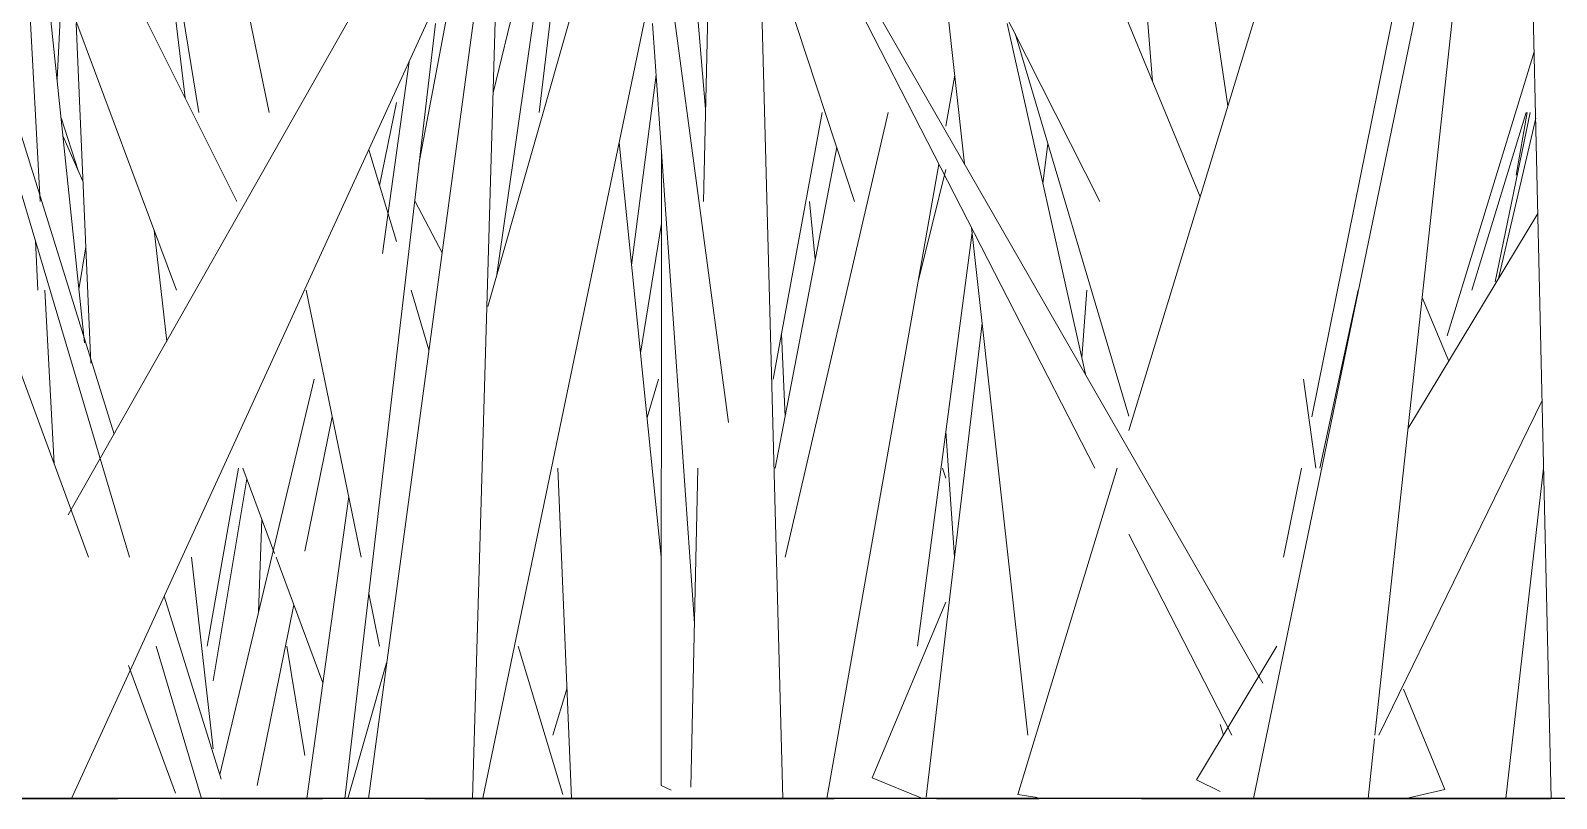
# Model space of a CAD drawing. Header units: millimetres. Extents: x -10020 to 20888, y -4665 to 12339.
# Drawn here: x 1203.7 to 1251.03, y 3048 to 3071.81 of the extents above; entities that cross this region are included whole.
import ezdxf

# ---------------------------------------------------------------- set-up
doc = ezdxf.new("R2010")
doc.units = ezdxf.units.MM
doc.linetypes.add('Grid Line 1_2_', pattern=[22.225, 12.7, -3.175, 3.175, -3.175])
doc.layers.add('G-IMPT', color=8, linetype='Continuous', lineweight=9)

# ---------------------------------------------------------------- blocks, each defined once
blk = doc.blocks.new('Grass Array - 25_dwg-V19-West')
at = {"layer": 'G-IMPT'}
for p, q in [((1237.765, 3059.414), (1254.289, 3113.531)), ((1225.613, 3101.438), (1239.977, 3066.658)), ((1250.866, 3048), (1249.76, 3096.612)), ((1211.102, 3069.275), (1206.076, 3093.57)), ((1249.809, 3091.347), (1243.444, 3059.833)), ((1224.743, 3090.505), (1236.869, 3066.516)), ((1225.968, 3088.081), (1227.035, 3048)), ((1221.819, 3086.7), (1204.867, 3056.794)), ((1241.631, 3048), (1249.06, 3083.922)), ((1217.725, 3048.013), (1225.014, 3083.07)), ((1221.116, 3083.07), (1219.472, 3069.275)), ((1224.576, 3066.516), (1224.93, 3082.665)), ((1240.838, 3069.477), (1238.907, 3082.497)), ((1218.148, 3064.173), (1220.726, 3082.046)), ((1225.253, 3080.587), (1236.715, 3058.239)), ((1237.682, 3080.311), (1238.499, 3070.236)), ((1203.684, 3079.349), (1210.098, 3066.516)), ((1222.478, 3079.365), (1217.885, 3063.253)), ((1218.046, 3069.881), (1220.301, 3079.099)), ((1203.693, 3078.267), (1205.367, 3062.133)), ((1214.176, 3048), (1218.297, 3078.511)), ((1203.993, 3066.516), (1203.401, 3077.552)), ((1248.37, 3077.521), (1245.4, 3049.962)), ((1224.638, 3069.373), (1223.965, 3077.148)), ((1232.669, 3067.681), (1231.654, 3076.833)), ((1208.493, 3069.726), (1207.695, 3076.436)), ((1208.919, 3069.275), (1207.716, 3076.581)), ((1204.969, 3048), (1217.885, 3076.18)), ((1229.258, 3066.516), (1226.406, 3075.172)), ((1229.258, 3066.516), (1226.406, 3075.172)), ((1241.924, 3051.575), (1228.536, 3074.873)), ((1208.225, 3063.757), (1204.108, 3074.793)), ((1208.225, 3063.757), (1204.108, 3074.793)), ((1223.33, 3074.793), (1225.351, 3059.66)), ((1215.745, 3067.669), (1216.971, 3074.186)), ((1204.521, 3070.289), (1204.667, 3073.297)), ((1218.138, 3073.039), (1217.411, 3048)), ((1201.838, 3072.034), (1206.769, 3055.48)), ((1205.113, 3072.034), (1205.566, 3061.497)), ((1216.255, 3072.034), (1213.446, 3048)), ((1224.289, 3053.424), (1222.99, 3072.034)), ((1233.994, 3072.034), (1236.42, 3061.152)), ((1237.765, 3059.85), (1234.24, 3071.718)), ((1237.765, 3059.85), (1234.24, 3071.718)), ((1250.339, 3071.156), (1247.645, 3062.342)), ((1214.613, 3064.9), (1215.437, 3070.839)), ((1214.613, 3064.9), (1215.437, 3070.839)), ((1223.101, 3070.444), (1222.339, 3064.537)), ((1232.365, 3070.424), (1232.085, 3068.843)), ((1206.286, 3059.298), (1203.187, 3069.275)), ((1215.045, 3069.579), (1214.52, 3067.009)), ((1226.728, 3060.998), (1228.251, 3069.275)), ((1227.104, 3055.48), (1230.305, 3069.275)), ((1248.407, 3063.757), (1250.094, 3069.275)), ((1249.124, 3064.022), (1250.213, 3069.275)), ((1249.783, 3067.329), (1250.124, 3069.275)), ((1204.643, 3069.11), (1205.177, 3067.474)), ((1249.235, 3064.119), (1250.386, 3069.093)), ((1204.702, 3068.546), (1205.323, 3067.143)), ((1223.262, 3055.487), (1221.952, 3068.34)), ((1235.1, 3067.072), (1235.256, 3068.296)), ((1214.187, 3068.113), (1215.045, 3065.267)), ((1223.267, 3068.062), (1223.259, 3048.404)), ((1226.794, 3058.239), (1228.706, 3068.193)), ((1231.877, 3067.671), (1228.395, 3048)), ((1231.24, 3064.072), (1232.085, 3067.503)), ((1205.497, 3055.48), (1201.43, 3066.516)), ((1215.623, 3066.516), (1216.461, 3064.92)), ((1228.038, 3064.716), (1227.864, 3066.516)), ((1250.453, 3066.14), (1246.423, 3059.457)), ((1207.921, 3062.181), (1207.527, 3065.627)), ((1223.266, 3065.831), (1222.618, 3061.806)), ((1232.905, 3065.55), (1231.213, 3052.721)), ((1234.633, 3049.962), (1232.888, 3065.7)), ((1203.925, 3063.757), (1203.846, 3065.292)), ((1205.411, 3065.104), (1205.196, 3063.784)), ((1204.431, 3058.375), (1204.142, 3063.757)), ((1213.955, 3055.48), (1212.243, 3063.757)), ((1215.5, 3063.757), (1216.055, 3061.914)), ((1236.46, 3063.757), (1236.307, 3061.662)), ((1244.881, 3063.757), (1243.689, 3058.239)), ((1246.862, 3063.533), (1247.691, 3061.559)), ((1231.482, 3048.045), (1233.216, 3062.742)), ((1226.987, 3062.407), (1227.101, 3059.836)), ((1209.565, 3048.744), (1212.495, 3060.998)), ((1223.173, 3060.998), (1222.821, 3059.809)), ((1243.179, 3060.998), (1243.567, 3058.239)), ((1245.52, 3049.962), (1250.585, 3060.34)), ((1213.055, 3059.833), (1212.205, 3055.668)), ((1232.091, 3059.374), (1232.353, 3055.48)), ((1209.171, 3052.721), (1210.148, 3058.239)), ((1210.404, 3057.913), (1209.364, 3051.644)), ((1211.267, 3055.6), (1210.283, 3058.239)), ((1211.267, 3055.6), (1210.283, 3058.239)), ((1220.052, 3058.239), (1220.482, 3048)), ((1224.177, 3048.354), (1224.394, 3058.239)), ((1232.085, 3057.937), (1231.985, 3058.239)), ((1232.085, 3057.937), (1231.985, 3058.239)), ((1234.319, 3048.128), (1237.407, 3058.239)), ((1243.122, 3058.239), (1242.565, 3055.48)), ((1250.626, 3058.239), (1249.459, 3048)), ((1212.267, 3048), (1213.566, 3057.362)), ((1212.267, 3048), (1213.566, 3057.362)), ((1210.77, 3053.785), (1210.875, 3056.651)), ((1237.765, 3056.191), (1240.96, 3049.962)), ((1209.364, 3049.544), (1208.686, 3055.48)), ((1212.764, 3051.585), (1211.312, 3055.48)), ((1212.764, 3051.585), (1211.312, 3055.48)), ((1209.61, 3048.599), (1207.846, 3054.278)), ((1214.526, 3052.721), (1214.189, 3054.352)), ((1232.085, 3054.086), (1229.807, 3048.643)), ((1211.864, 3054), (1210.722, 3048.406)), ((1207.591, 3052.721), (1208.998, 3048)), ((1212.205, 3049.328), (1211.646, 3052.721)), ((1218.826, 3052.721), (1220.213, 3048.118)), ((1242.361, 3052.721), (1239.862, 3048.578)), ((1214.735, 3052.202), (1213.537, 3048)), ((1208.191, 3048.169), (1206.736, 3052.119)), ((1220.338, 3051.429), (1219.903, 3049.962)), ((1246.284, 3051.387), (1247.57, 3048.273)), ((1240.703, 3049.962), (1240.603, 3050.297)), ((1240.703, 3049.962), (1240.603, 3050.297)), ((1245.387, 3049.845), (1245.188, 3048)), ((1223.566, 3048.256), (1223.259, 3048.404)), ((1231.368, 3048), (1229.807, 3048.643)), ((1240.603, 3048.218), (1239.862, 3048.578)), ((1234.319, 3048.128), (1234.925, 3048.03)), ((1246.359, 3048), (1247.57, 3048.273))]:
    blk.add_line(p, q, dxfattribs=at)
blk = doc.blocks.new('Grass Array - Grass Array-439229-West')
blk.add_blockref('Grass Array - 25_dwg-V19-West', (0, 0))

msp = doc.modelspace()

# ---------------------------------------------------------------- linework, layer by layer
msp.add_line((4710.823, 3048), (-7496.271, 3048))
at = {"linetype": 'Grid Line 1_2_'}
msp.add_line((-7496.271, 3048), (19186.713, 3048), dxfattribs=at)

# ---------------------------------------------------------------- block references
msp.add_blockref('Grass Array - Grass Array-439229-West', (0, 0))

doc.saveas('drawing.dxf')
